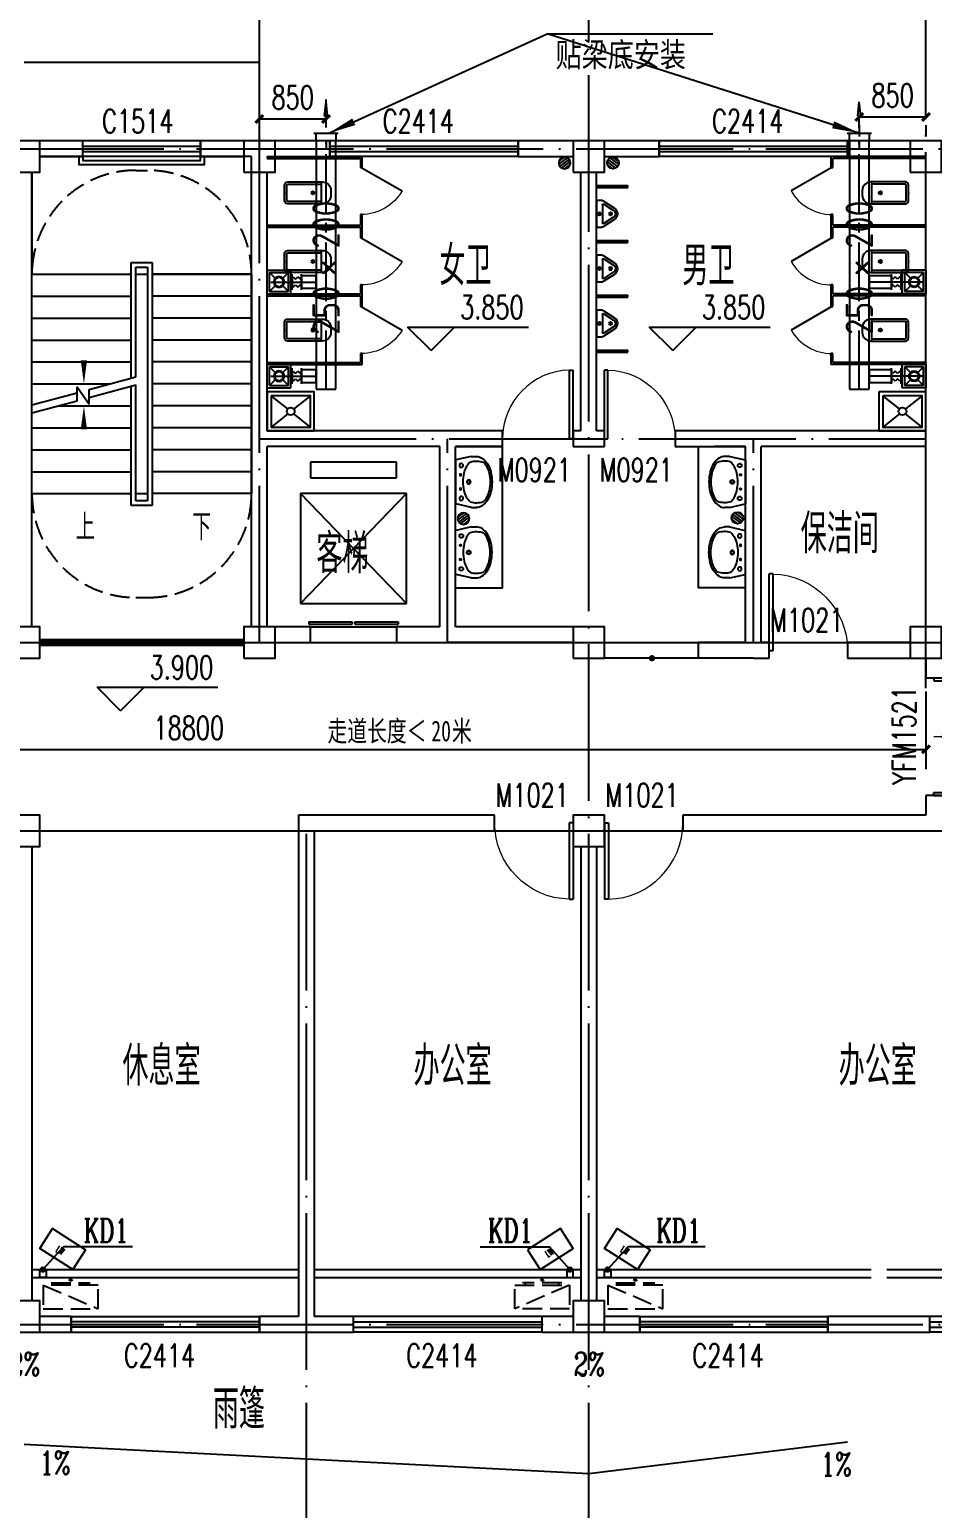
# Model space of a CAD drawing. Extents: x 5188914 to 7068445, y -542675 to 2032183.
# Drawn here: x 5219942 to 5231454, y -437950 to -419081 of the extents above; entities that cross this region are included whole.
import ezdxf

# ---------------------------------------------------------------- set-up
doc = ezdxf.new("R2010")
doc.units = 0
doc.header["$LTSCALE"] = 1000
doc.header["$MEASUREMENT"] = 0
for name, pattern in [('CENTER2', [1.125, 0.75, -0.125, 0.125, -0.125]), ('DASH', [0.35, 0.25, -0.1]), ('DOTE', [2.42, 2, -0.2, 0.02, -0.2])]:
    doc.linetypes.add(name, pattern=pattern)
doc.layers.get('0').update_dxf_attribs({"linetype": 'CONTINUOUS'})
doc.layers.get('Defpoints').update_dxf_attribs({"linetype": 'CONTINUOUS'})
for name, color, linetype in [('AUDIT_I_111215025233-1', 7, 'CONTINUOUS'), ('COLUMN', 9, 'CONTINUOUS'), ('DIM_ELEV', 3, 'CONTINUOUS'), ('DIM_LEAD', 3, 'CONTINUOUS'), ('DIM_SYMB', 3, 'CONTINUOUS'), ('DOTE', 252, 'CONTINUOUS'), ('DUCT-排烟中心线', 5, 'CENTER2'), ('DUCT-排烟标注', 3, 'CONTINUOUS'), ('DUCT-排烟管', 2, 'CONTINUOUS'), ('DUCT-排风标注', 3, 'CONTINUOUS'), ('DUCT-排风风口', 7, 'CONTINUOUS'), ('LATRINE', 251, 'CONTINUOUS'), ('LVTRY', 251, 'CONTINUOUS'), ('PUB_TEXT', 7, 'CONTINUOUS'), ('RAIL', 163, 'CONTINUOUS'), ('STAIR', 251, 'CONTINUOUS'), ('TH_DIM', 3, 'CONTINUOUS'), ('TH_TEXT', 7, 'CONTINUOUS'), ('WALL', 251, 'CONTINUOUS'), ('WINDOW', 4, 'CONTINUOUS'), ('WINDOW_TEXT', 7, 'CONTINUOUS'), ('厨卫布置', 6, 'CONTINUOUS'), ('填充', 251, 'CONTINUOUS'), ('排水', 221, 'CONTINUOUS')]:
    doc.layers.add(name, color=color, linetype=linetype)
doc.styles.add('_TCH_AXIS', font='COMPLEX', dxfattribs={"bigfont": 'GBCBIG'})
doc.styles.add('_TCH_DIM', font='SIMPLEX', dxfattribs={"bigfont": 'GBCBIG'})
doc.styles.add('_TCH_DIM_T3', font='SIMPLEX', dxfattribs={"width": 0.705882, "bigfont": 'GBCBIG'})
doc.styles.add('_TCH_LABEL', font='COMPLEX', dxfattribs={"bigfont": 'GBCBIG'})
doc.styles.add('_TCH_WINDOW', font='SIMPLEX', dxfattribs={"height": 3.5, "bigfont": 'GBCBIG'})
doc.styles.add('DIM_FONT', font='SIMPLEX', dxfattribs={"width": 0.7, "bigfont": 'GBCBIG'})
doc.styles.add('schuco', font='sceie.shx', dxfattribs={"width": 0.7, "bigfont": 'sceic.shx'})
doc.styles.get("Standard").update_dxf_attribs({"font": 'SCEIE', "bigfont": 'SCEIC'})
doc.styles.add('宋体', font='', dxfattribs={"width": 0.7})
doc.styles.get('宋体').set_extended_font_data('SimSun')
doc.dimstyles.new('_TCH_ARCH&&100', dxfattribs={"dimtxt": 297.5, "dimasz": 100, "dimexe": 250, "dimexo": 300, "dimgap": 126.25, "dimtad": 1, "dimdec": 0, "dimzin": 0, "dimdsep": 46, "dimtxsty": '_TCH_DIM_T3', "dimblk": 'ARCHTICK', "dimcen": 0.09, "dimclrt": 7, "dimazin": 2, "dimtfac": 1, "dimtdec": 0, "dimtix": 1, "dimtmove": 2, "dimatfit": 3, "dimfxl": 0, "dimtolj": 1, "dimtzin": 0, "dimarcsym": 0})

# ---------------------------------------------------------------- blocks, each defined once
blk = doc.blocks.new('$lvtry$00000171')
at = {"layer": '排水'}
for p, q in [((-74, 11), (-11, 74)), ((-70, -27), (27, 70)), ((-53, -53), (53, 53)), ((-27, -70), (70, 27)), ((11, -74), (74, -11))]:
    blk.add_line(p, q, dxfattribs=at)
blk.add_circle((0, 0), 75, dxfattribs=at)
blk.add_point((0, 0), dxfattribs=at)
blk = doc.blocks.new('A$C2E081725')
at = {"linetype": 'DASH'}
for p, q in [((700, 94), (0, 394)), ((600, 64), (100, 64)), ((138, 94), (138, 64)), ((350, 8), (327, 39)), ((350, 49), (350, 0)), ((350, 8), (373, 39)), ((563, 94), (563, 64))]:
    blk.add_line(p, q, dxfattribs=at)
blk.add_lwpolyline([(0, 394), (0, 94), (700, 94), (700, 394)], close=True, dxfattribs=at)
blk = doc.blocks.new('$TCHSYS$APDOOR2D')
blk.add_line((0.5, 0), (0, 0.866))
at = {"lineweight": 13}
blk.add_arc((0.5, 0), 1, 120, 180, dxfattribs=at)
blk = doc.blocks.new('$lvtry$00000200')
at = {"color": 0}
for p, q in [((-110, -40), (-110, -470)), ((100, -30), (-100, -30)), ((110, -470), (110, -40))]:
    blk.add_line(p, q, dxfattribs=at)
blk.add_lwpolyline([(100, 0), (-100, 0, 0.414214), (-140, -40), (-140, -480, 0.414214), (-30, -590), (30, -590, 0.414214), (140, -480), (140, -40, 0.414214)], format="xyb", close=True, dxfattribs=at)
blk.add_lwpolyline([(140, -470), (-140, -470)], dxfattribs=at)
blk.add_circle((0, -359), 20, dxfattribs=at)
for centre, start, end in [((-100, -40), 90, 180), ((100, -40), 0, 90)]:
    blk.add_arc(centre, 10, start, end, dxfattribs=at)
for p in [(0, 0), (0, -359)]:
    blk.add_point(p, dxfattribs=at)
blk = doc.blocks.new('$lvtry$00000221')
at = {"color": 0}
for p, q in [((-124, -91), (-43, -216)), ((-116, -76), (116, -76)), ((43, -216), (124, -91))]:
    blk.add_line(p, q, dxfattribs=at)
blk.add_lwpolyline([(69, -231, -0.57735), (-69, -231), (-162, -88, -0.145378), (-170, -61), (-170, 0), (170, 0), (170, -61, -0.145378), (162, -88)], format="xyb", close=True, dxfattribs=at)
for centre, radius in [((0, -177), 20), ((0, -38), 17.7)]:
    blk.add_circle(centre, radius, dxfattribs=at)
for centre, radius, start, end in [((-116, -86), 10, 90, 213.0863), ((116, -86), 10, 326.9137, 90), ((0, -191), 50, 210, 330)]:
    blk.add_arc(centre, radius, start, end, dxfattribs=at)
for p in [(0, -38), (0, -177)]:
    blk.add_point(p, dxfattribs=at)
blk = doc.blocks.new('$plan$00000344')
for p, q in [((-280, -10), (-280, 0)), ((280, 0), (280, -10)), ((-251, -189), (-251, -186)), ((-248, -183), (-250, -185))]:
    blk.add_line(p, q)
for points in [[(-280, 0), (280, 0)], [(-326, -200), (-280, -5)], [(326, -204), (280, -5)]]:
    blk.add_lwpolyline(points)
at = {"flags": 128}
for points in [[(-253, -188, 0.172546), (-250, -358, 0.726395)], [(253, -188, -0.172546), (250, -358, -0.726395)]]:
    blk.add_lwpolyline(points, format="xyb", dxfattribs=at)
for points in [[(253, -188, 0.098208), (193, -141, 0.066287), (110, -111, 0.052428), (0, -100, 0.052428), (-110, -111, 0.066287), (-193, -141, 0.093876), (-251, -186, 0.171377)], [(-326, -200, 0.008223), (-326, -204, 0.149285)], [(-326, -266, 0.149285), (-304, -337, 0.107079), (-231, -408, 0.075625), (-131, -450, 0.062436), (-1, -467, 0.062436), (130, -452, 0.075625), (230, -410, 0.107079), (304, -339, 0.149285), (326, -268, 0.005205), (326, -266, 0.086596)], [(-250, -358, 0.091341), (-193, -401, 0.066287), (-110, -431, 0.052428), (0, -442, 0.052428), (110, -431, 0.066287), (193, -401, 0.091756), (250, -358, 0.171377)]]:
    blk.add_lwpolyline(points, format="xyb")
for points in [[(-326, -204), (-326, -268)], [(326, -204), (326, -268)]]:
    blk.add_lwpolyline(points, dxfattribs=at)
for centre, radius in [((-210, -75), 24), ((-210, -75), 24), ((-210, -75), 24), ((-90, -65), 10), ((0, -170), 25), ((90, -65), 10), ((210, -75), 24)]:
    blk.add_circle(centre, radius)
at = {"lineweight": 13}
blk.add_circle((0, -170), 15, dxfattribs=at)
blk.add_arc((-250, -186), 1, 131.3224, 180)
blk = doc.blocks.new('_LV12')
for p, q in [((-250, -50), (-39, -219)), ((39, -219), (250, -50)), ((-250, -450), (-39, -281)), ((39, -281), (250, -450))]:
    blk.add_line(p, q)
for points in [[(300, -500), (300, 0), (-300, 0), (-300, -500)], [(250, -450), (250, -50), (-250, -50), (-250, -450)]]:
    blk.add_lwpolyline(points, close=True)
blk.add_circle((0, -250), 50)
blk = doc.blocks.new('排气扇')
at = {"color": 2}
for p, q in [((-151, -151), (-151, 151)), ((-151, 151), (151, 151)), ((-120, -120), (-120, 120)), ((-120, 120), (120, 120)), ((-120, 120), (120, 120)), ((120, -120), (120, 120)), ((151, -151), (151, 151)), ((-151, -151), (151, -151)), ((-120, -120), (120, -120))]:
    blk.add_line(p, q, dxfattribs=at)
for p, q in [((-120, 120), (-48, 48)), ((-104, 0), (287, 0, 3008)), ((48, 48), (120, 120)), ((151, -50, 3008), (151, 50, 3008)), ((151, 50, 3008), (166, 50, 2077)), ((166, 50, 2077), (166, -50, 2077)), ((-120, -120), (-48, -48)), ((48, -48), (120, -120)), ((151, -50, 3008), (166, -50, 2077))]:
    blk.add_line(p, q)
at = {"color": 3}
for p, q in [((166, -100, 3008), (166, 100, 3008)), ((166, 50, 3008), (181, 65, 3008)), ((181, 65, 3008), (212, 35, 3008)), ((212, 35, 3008), (242, 65, 3008)), ((242, 65, 3008), (272, 35, 3008)), ((272, 35, 3008), (287, 50, 3008)), ((287, -100, 3008), (287, 100, 3008)), ((166, -50, 3008), (181, -65, 3008)), ((181, -65, 3008), (212, -35, 3008)), ((212, -35, 3008), (242, -65, 3008)), ((242, -65, 3008), (272, -35, 3008)), ((272, -35, 3008), (287, -50, 3008))]:
    blk.add_line(p, q, dxfattribs=at)
at = {"extrusion": (0, 0, -1)}
for major_axis, start_param, end_param in [((0, 68.2), 3.137359, 9.420544), ((-0.2, 56.8), 3.137413, 9.420598)]:
    blk.add_ellipse((0, 0), major_axis=major_axis, ratio=1, start_param=start_param, end_param=end_param, dxfattribs=at)
blk = doc.blocks.new('_ArchTick')
at = {"color": 0, "linetype": 'ByBlock', "const_width": 0.4}
blk.add_lwpolyline([(-0.5, -0.5), (0.5, 0.5)], dxfattribs=at)
blk = doc.blocks.new('*D163')
at = {"layer": 'Defpoints', "color": 0}
for p in [(5230522, -420003), (5231372, -420003), (5231372, -420196)]:
    blk.add_point(p, dxfattribs=at)
at = {"layer": 'TH_DIM', "color": 0, "lineweight": -2}
for p, q in [((5230522, -420196), (5231372, -420196)), ((5230522, -420303), (5230522, -420446)), ((5231372, -420303), (5231372, -420446))]:
    blk.add_line(p, q, dxfattribs=at)
at = {"layer": 'TH_DIM', "color": 0, "lineweight": -2, "xscale": 100, "yscale": 100, "zscale": 100, "rotation": 180}
blk.add_blockref('_ArchTick', (5230522, -420196), dxfattribs=at)
at = {"layer": 'TH_DIM', "color": 0, "lineweight": -2, "xscale": 100, "yscale": 100, "zscale": 100}
blk.add_blockref('_ArchTick', (5231372, -420196), dxfattribs=at)
at = {"layer": 'TH_DIM', "color": 7, "insert": (5230947, -419921), "char_height": 297.5, "attachment_point": 5, "style": '_TCH_DIM_T3'}
blk.add_mtext('\\A1;850', dxfattribs=at)
blk = doc.blocks.new('*D164')
at = {"layer": 'Defpoints', "color": 0}
for p in [(5223722, -420222), (5222872, -420503), (5223722, -420503)]:
    blk.add_point(p, dxfattribs=at)
at = {"layer": 'TH_DIM', "color": 0, "lineweight": -2}
for p, q in [((5222872, -420203), (5222872, -419972)), ((5223722, -420203), (5223722, -419972)), ((5222872, -420222), (5223722, -420222))]:
    blk.add_line(p, q, dxfattribs=at)
at = {"layer": 'TH_DIM', "color": 0, "lineweight": -2, "xscale": 100, "yscale": 100, "zscale": 100, "rotation": 180}
blk.add_blockref('_ArchTick', (5222872, -420222), dxfattribs=at)
at = {"layer": 'TH_DIM', "color": 0, "lineweight": -2, "xscale": 100, "yscale": 100, "zscale": 100}
blk.add_blockref('_ArchTick', (5223722, -420222), dxfattribs=at)
at = {"layer": 'TH_DIM', "color": 7, "insert": (5223297, -419947), "char_height": 297.5, "attachment_point": 5, "style": '_TCH_DIM_T3'}
blk.add_mtext('\\A1;850', dxfattribs=at)
blk = doc.blocks.new('*D192')
at = {"layer": 'Defpoints', "color": 0}
for p in [(5212572, -427228), (5231372, -427228), (5231372, -428266)]:
    blk.add_point(p, dxfattribs=at)
at = {"layer": 'TH_DIM', "color": 0, "lineweight": -2}
for p, q in [((5212572, -427528), (5212572, -428516)), ((5231372, -427528), (5231372, -428516)), ((5212572, -428266), (5231372, -428266))]:
    blk.add_line(p, q, dxfattribs=at)
at = {"layer": 'TH_DIM', "color": 0, "lineweight": -2, "xscale": 100, "yscale": 100, "zscale": 100, "rotation": 180}
blk.add_blockref('_ArchTick', (5212572, -428266), dxfattribs=at)
at = {"layer": 'TH_DIM', "color": 0, "lineweight": -2, "xscale": 100, "yscale": 100, "zscale": 100}
blk.add_blockref('_ArchTick', (5231372, -428266), dxfattribs=at)
at = {"layer": 'TH_DIM', "color": 7, "insert": (5221972, -427991), "char_height": 297.5, "attachment_point": 5, "style": '_TCH_DIM_T3'}
blk.add_mtext('\\A1;18800', dxfattribs=at)
blk = doc.blocks.new('_FZHK')
blk.add_lwpolyline([(-0.5, -0.5), (0.5, -0.5), (0.5, 0.5), (-0.5, 0.5)], close=True)
blk = doc.blocks.new('$WINLIB2D$00000001')
at = {"color": 0}
for points in [[(-0.5, 0.5), (-0.5, -0.5)], [(-0.5, 0.5), (0.5, 0.5)], [(0.5, -0.5), (0.5, 0.5)], [(0.5, 0.1667), (-0.5, 0.1667)], [(0.5, -0.1667), (-0.5, -0.1667)], [(-0.5, -0.5), (0.5, -0.5)]]:
    blk.add_lwpolyline(points, dxfattribs=at)
blk = doc.blocks.new('$TCHSYS$LDOR22D')
for p, q in [((-0.517, 0.833), (-0.017, 0.833)), ((-0.517, 0.833), (-0.517, 0.667)), ((-0.017, 0.833), (-0.017, 0.667)), ((0.017, 0.833), (0.017, 0.667)), ((0.017, 0.833), (0.517, 0.833)), ((0.517, 0.833), (0.517, 0.667)), ((-0.517, 0.667), (-0.017, 0.667)), ((0.017, 0.667), (0.517, 0.667)), ((-0.5, 0.5), (0.5, 0.5))]:
    blk.add_line(p, q)
blk = doc.blocks.new('$TCHSYS$WIN2D')
for p, q in [((-0.5, 0.5), (0.5, 0.5)), ((-0.5, 0.5), (-0.5, -0.5)), ((0.5, 0.5), (0.5, -0.5)), ((0.5, 0.167), (-0.5, 0.167)), ((0.5, -0.167), (-0.5, -0.167)), ((-0.5, -0.5), (0.5, -0.5))]:
    blk.add_line(p, q)
blk = doc.blocks.new('$DorLib2D$00000002')
for p, q in [((-0.5, 0), (-0.5, 0.4875)), ((-0.475, 0.4875), (-0.5, 0.4875)), ((-0.475, 0), (-0.475, 0.4875)), ((0.475, 0), (0.475, 0.4875)), ((0.475, 0.4875), (0.5, 0.4875)), ((0.5, 0), (0.5, 0.4875)), ((-0.5, 0), (-0.475, 0)), ((0.5, 0), (0.475, 0))]:
    blk.add_line(p, q)
at = {"lineweight": 13}
for centre, start, end in [((-0.4875, 0), 0, 88.53072), ((0.4875, 0), 91.46928, 180)]:
    blk.add_arc(centre, 0.4875, start, end, dxfattribs=at)
blk = doc.blocks.new('$DorLib2D$00000001')
for p, q in [((0.45, 0.975), (0.5, 0.975)), ((0.45, 0), (0.45, 0.975)), ((0.5, 0), (0.5, 0.975)), ((0.5, 0), (0.45, 0))]:
    blk.add_line(p, q)
at = {"lineweight": 13}
blk.add_arc((0.475, 0), 0.975, 91.4693, 180, dxfattribs=at)
blk = doc.blocks.new('$风口$00000098')
for p, q in [((0, 200), (100, 200)), ((0, -200), (0, 200)), ((100, 250), (100, -250)), ((0, 0), (-100, 0)), ((172, 0), (315, 0)), ((315, 31), (500, 0)), ((315, 31), (315, -31)), ((315, -31), (500, 0)), ((100, -200), (0, -200))]:
    blk.add_line(p, q)

msp = doc.modelspace()

# ---------------------------------------------------------------- linework, layer by layer
at = {"color": 0, "linetype": 'DASH'}
for p, q in [((5221297.1, -420877.5), (5221447.1, -420877.5)), ((5221297.1, -426327.5), (5221447.1, -426327.5))]:
    msp.add_line(p, q, dxfattribs=at)
at = {"linetype": 'ByBlock'}
for p, q in [((5219972.1, -434902.5), (5223372.1, -434902.5)), ((5223572.1, -434902.5), (5226972.1, -434902.5)), ((5227172.1, -434902.5), (5230672.1, -434902.5)), ((5230872.1, -434902.5), (5234372.1, -434902.5))]:
    msp.add_line(p, q, dxfattribs=at)
at = {"color": 0}
for points in [[(5220572.1, -420702.5), (5220572.1, -420802.5), (5222172.1, -420802.5), (5222172.1, -420702.5)], [(5220622.1, -420702.5), (5220622.1, -420752.5), (5222122.1, -420752.5), (5222122.1, -420702.5)]]:
    msp.add_lwpolyline(points, dxfattribs=at)
at = {"color": 0, "const_width": 100}
msp.add_lwpolyline([(5220072.1, -426902.5), (5222672.1, -426902.5)], dxfattribs=at)
at = {"linetype": 'ByBlock', "const_width": 0.01, "flags": 128}
for points in [[(5212172.1, -435702.5), (5212172.1, -437802.5), (5230672.1, -437802.5), (5230672.1, -435702.5)], [(5212472.1, -435702.5), (5212472.1, -437502.5), (5230372.1, -437502.5), (5230372.1, -435702.5)]]:
    msp.add_lwpolyline(points, dxfattribs=at)
at = {"color": 0, "linetype": 'DASH'}
for centre, start, end in [((5221297.1, -422202.5), 90, 180), ((5221447.1, -422202.5), 0, 90), ((5221297.1, -425002.5), 180, 270), ((5221447.1, -425002.5), 270, 360)]:
    msp.add_arc(centre, 1325, start, end, dxfattribs=at)
at = {"layer": 'AUDIT_I_111215025233-1'}
for p, q in [((5222872.1, -419502.5), (5219872.1, -419502.5)), ((5222872.1, -420502.5), (5222872.1, -419502.5))]:
    msp.add_line(p, q, dxfattribs=at)
at = {"layer": 'DIM_ELEV', "color": 0}
for p, q in [((5225061.7, -423177.8), (5224761.7, -422877.8)), ((5224761.7, -422877.8), (5226301.9, -422877.8)), ((5225061.7, -423177.8), (5225361.7, -422877.8)), ((5228143.6, -423177.8), (5227843.6, -422877.8)), ((5227843.6, -422877.8), (5229383.8, -422877.8)), ((5228143.6, -423177.8), (5228443.6, -422877.8)), ((5221102.9, -427773), (5220802.9, -427473)), ((5220802.9, -427473), (5222343.2, -427473)), ((5221102.9, -427773), (5221402.9, -427473))]:
    msp.add_line(p, q, dxfattribs=at)
at = {"layer": 'DIM_LEAD', "const_width": 40}
msp.add_lwpolyline([(5227870, -427084.2, 1), (5227886.3, -427120.8, 1)], format="xyb", close=True, dxfattribs=at)
at = {"layer": 'DIM_SYMB', "color": 0}
for points in [[(5222109.6, -425142.5, 0, 0, 0), (5222109.6, -421452.5, 0, 0, 0), (5220634.6, -421452.5, 0, 0, 0), (5220634.6, -423602.5, 0, 80, 0), (5220634.6, -423302.5, 0, 0, 0)], [(5220634.6, -425142.5, 0, 0, 0), (5220634.6, -423882.5, 0, 80, 0), (5220634.6, -424182.5, 0, 0, 0)]]:
    msp.add_lwpolyline(points, format="xyseb", dxfattribs=at)
at = {"layer": 'DIM_SYMB'}
for points in [[(5221254.8, -434612.6), (5220373.7, -434612.6), (5220112.1, -434902.5)], [(5225689.5, -434612.6), (5226570.6, -434612.6), (5226832.1, -434902.5)], [(5228554.8, -434612.6), (5227573.7, -434612.6), (5227312.1, -434902.5)]]:
    msp.add_lwpolyline(points, dxfattribs=at)
at = {"layer": 'DIM_SYMB', "const_width": 40}
for points in [[(5220125.5, -434887.7, 1), (5220098.7, -434917.4, 1)], [(5226818.7, -434887.7, 1), (5226845.5, -434917.4, 1)], [(5227325.5, -434887.7, 1), (5227298.7, -434917.4, 1)]]:
    msp.add_lwpolyline(points, format="xyb", close=True, dxfattribs=at)
at = {"layer": 'DIM_SYMB'}
for points in [[(5227072.1, -436361.8, 0, 0, 0), (5227072.1, -436929.4, 80, 0, 0), (5227072.1, -437129.4, 0, 0, 0)], [(5220505.4, -437366.3, 0, 0, 0), (5221208.1, -437366.3, 80, 0, 0), (5221508.1, -437366.3, 0, 0, 0)], [(5229926.1, -437386.2, 0, 0, 0), (5229223.4, -437386.2, 80, 0, 0), (5228923.4, -437386.2, 0, 0, 0)]]:
    msp.add_lwpolyline(points, format="xyseb", dxfattribs=at)
at = {"layer": 'DOTE', "linetype": 'DOTE'}
for p, q in [((5222872.1, -426902.5), (5222872.1, -418102.5)), ((5227072.1, -438602.5), (5227072.1, -418102.5)), ((5231372.1, -427486.2), (5231372.1, -418102.5)), ((5209972.1, -420602.5), (5236972.1, -420602.5)), ((5222872.1, -424302.5), (5231372.1, -424302.5)), ((5225272.1, -426902.5), (5225272.1, -424302.5)), ((5229172.1, -426902.5), (5229172.1, -424302.5)), ((5209972.1, -426902.5), (5236972.1, -426902.5)), ((5211572.1, -426902.5), (5235372.1, -426902.5)), ((5209972.1, -429302.5), (5236972.1, -429302.5)), ((5211572.1, -429302.5), (5235372.1, -429302.5)), ((5223472.1, -438602.5), (5223472.1, -429302.5)), ((5209972.1, -435602.5), (5236972.1, -435602.5))]:
    msp.add_line(p, q, dxfattribs=at)
at = {"layer": 'DUCT-排烟中心线'}
for p, q in [((5223722.4, -423671), (5223722.4, -420502.5)), ((5230522.1, -423671), (5230522.1, -420502.5)), ((5223409.3, -422302), (5223597.4, -422302)), ((5230934.9, -422302), (5230647.1, -422302)), ((5223409.3, -423503), (5223597.4, -423503)), ((5230934.9, -423503), (5230647.1, -423503))]:
    msp.add_line(p, q, dxfattribs=at)
at = {"layer": 'DUCT-排烟管'}
for p, q in [((5223847.4, -420502.5), (5223597.4, -420502.5)), ((5223597.4, -420502.5), (5223597.4, -423671)), ((5223847.4, -423671), (5223847.4, -420502.5)), ((5230647.1, -420502.5), (5230397.1, -420502.5)), ((5230397.1, -420502.5), (5230397.1, -423671)), ((5230647.1, -423671), (5230647.1, -420502.5)), ((5223597.4, -422222), (5223409.3, -422222)), ((5223409.3, -422222), (5223409.3, -422382)), ((5223597.4, -422382), (5223597.4, -422222)), ((5230934.9, -422222), (5230647.1, -422222)), ((5230647.1, -422222), (5230647.1, -422382)), ((5230934.9, -422382), (5230934.9, -422222)), ((5223409.3, -422382), (5223597.4, -422382)), ((5230647.1, -422382), (5230934.9, -422382)), ((5223597.4, -423423), (5223409.3, -423423)), ((5223409.3, -423423), (5223409.3, -423583)), ((5223409.3, -423583), (5223597.4, -423583)), ((5223597.4, -423583), (5223597.4, -423423)), ((5230934.9, -423423), (5230647.1, -423423)), ((5230647.1, -423423), (5230647.1, -423583)), ((5230647.1, -423583), (5230934.9, -423583)), ((5230934.9, -423583), (5230934.9, -423423)), ((5223597.4, -423671), (5223847.4, -423671)), ((5230397.1, -423671), (5230647.1, -423671))]:
    msp.add_line(p, q, dxfattribs=at)
at = {"layer": 'DUCT-排风标注', "color": 0}
for p, q in [((5223758.1, -420402.6), (5226543.9, -419133.9)), ((5230522.1, -420402.6), (5226543.9, -419133.9)), ((5226543.9, -419133.9), (5228656.3, -419133.9))]:
    msp.add_line(p, q, dxfattribs=at)
for points in [[(5223758.1, -420402.6, 0, 93.3, 0), (5224076.6, -420257.5, 0, 0, 0)], [(5230522.1, -420402.6, 0, 93.3, 0), (5230188.7, -420296.2, 0, 0, 0)]]:
    msp.add_lwpolyline(points, format="xyseb", dxfattribs=at)
at = {"layer": 'LATRINE'}
for p, q in [((5222972.1, -420702.5), (5224184.6, -420702.5)), ((5222972.1, -420702.5), (5222972.1, -420727.5)), ((5222972.1, -420727.5), (5224159.6, -420727.5)), ((5224159.6, -420727.5), (5224159.6, -420840)), ((5224184.6, -420840), (5224184.6, -420702.5)), ((5230159.6, -420702.5), (5230159.6, -420840)), ((5231372.1, -420702.5), (5230159.6, -420702.5)), ((5230184.6, -420840), (5230184.6, -420727.5)), ((5231372.1, -420727.5), (5230184.6, -420727.5)), ((5231372.1, -420727.5), (5231372.1, -420702.5)), ((5224159.6, -420840), (5224184.6, -420840)), ((5230159.6, -420840), (5230184.6, -420840)), ((5226972.1, -421096.9), (5226972.1, -421071.9)), ((5227172.1, -421071.9), (5227572.1, -421071.9)), ((5227172.1, -421096.9), (5227572.1, -421096.9)), ((5227572.1, -421096.9), (5227572.1, -421071.9)), ((5224184.6, -421440), (5224159.6, -421440)), ((5224159.6, -421440), (5224159.6, -421577.5)), ((5224184.6, -421590), (5224184.6, -421440)), ((5230184.6, -421440), (5230159.6, -421440)), ((5230159.6, -421440), (5230159.6, -421590)), ((5230184.6, -421577.5), (5230184.6, -421440)), ((5222972.1, -421577.5), (5224159.6, -421577.5)), ((5222972.1, -421577.5), (5222972.1, -421602.5)), ((5222972.1, -421602.5), (5224159.6, -421602.5)), ((5224159.6, -421602.5), (5224159.6, -421740)), ((5224184.6, -421740), (5224184.6, -421590)), ((5230159.6, -421590), (5230159.6, -421740)), ((5231372.1, -421577.5), (5230184.6, -421577.5)), ((5231372.1, -421602.5), (5230184.6, -421602.5)), ((5230184.6, -421740), (5230184.6, -421602.5)), ((5231372.1, -421602.5), (5231372.1, -421577.5)), ((5224159.6, -421740), (5224184.6, -421740)), ((5226972.1, -421796.4), (5226972.1, -421771.4)), ((5227172.1, -421771.4), (5227572.1, -421771.4)), ((5227172.1, -421796.4), (5227572.1, -421796.4)), ((5227572.1, -421796.4), (5227572.1, -421771.4)), ((5230159.6, -421740), (5230184.6, -421740)), ((5222972.1, -422452.5), (5224159.6, -422452.5)), ((5222972.1, -422452.5), (5222972.1, -422477.5)), ((5224184.6, -422340), (5224159.6, -422340)), ((5224159.6, -422340), (5224159.6, -422452.5)), ((5224184.6, -422465), (5224184.6, -422340)), ((5230184.6, -422340), (5230159.6, -422340)), ((5230159.6, -422340), (5230159.6, -422465)), ((5230184.6, -422452.5), (5230184.6, -422340)), ((5231372.1, -422452.5), (5230184.6, -422452.5)), ((5231372.1, -422477.5), (5231372.1, -422452.5)), ((5222972.1, -422477.5), (5224159.6, -422477.5)), ((5224159.6, -422477.5), (5224159.6, -422615)), ((5224159.6, -422615), (5224184.6, -422615)), ((5224184.6, -422615), (5224184.6, -422465)), ((5226972.1, -422495.8), (5226972.1, -422470.8)), ((5227172.1, -422470.8), (5227572.1, -422470.8)), ((5227172.1, -422495.8), (5227572.1, -422495.8)), ((5227572.1, -422495.8), (5227572.1, -422470.8)), ((5230159.6, -422465), (5230159.6, -422615)), ((5230159.6, -422615), (5230184.6, -422615)), ((5231372.1, -422477.5), (5230184.6, -422477.5)), ((5230184.6, -422615), (5230184.6, -422477.5)), ((5226972.1, -423195.3), (5226972.1, -423170.3)), ((5227172.1, -423170.3), (5227572.1, -423170.3)), ((5227172.1, -423195.3), (5227572.1, -423195.3)), ((5227572.1, -423195.3), (5227572.1, -423170.3)), ((5222972.1, -423327.5), (5224159.6, -423327.5)), ((5222972.1, -423327.5), (5222972.1, -423352.5)), ((5222972.1, -423352.5), (5224184.6, -423352.5)), ((5224184.6, -423215), (5224159.6, -423215)), ((5224159.6, -423215), (5224159.6, -423327.5)), ((5224184.6, -423352.5), (5224184.6, -423215)), ((5230184.6, -423215), (5230159.6, -423215)), ((5230159.6, -423215), (5230159.6, -423352.5)), ((5231372.1, -423352.5), (5230159.6, -423352.5)), ((5230184.6, -423327.5), (5230184.6, -423215)), ((5231372.1, -423327.5), (5230184.6, -423327.5)), ((5231372.1, -423352.5), (5231372.1, -423327.5))]:
    msp.add_line(p, q, dxfattribs=at)
for points in [[(5225372.1, -426202.5), (5225972.1, -426202.5), (5225972.1, -424402.5), (5225372.1, -424402.5)], [(5229072.1, -426202.5), (5228472.1, -426202.5), (5228472.1, -424402.5), (5229072.1, -424402.5)]]:
    msp.add_lwpolyline(points, dxfattribs=at)
at = {"layer": 'RAIL'}
for p, q in [((5219872.1, -437129.4), (5227072.1, -437502.5)), ((5227072.1, -437502.5), (5230372.1, -437101.5))]:
    msp.add_line(p, q, dxfattribs=at)
at = {"layer": 'STAIR', "linetype": 'ByBlock'}
for p, q in [((5222772.1, -420702.5), (5220072.1, -420702.5)), ((5222772.1, -422102.5), (5222772.1, -420702.5)), ((5219972.1, -420902.5), (5219972.1, -422102.5)), ((5219972.1, -424442.5), (5219972.1, -423719.9))]:
    msp.add_line(p, q, dxfattribs=at)
at = {"layer": 'STAIR', "color": 0}
for p, q in [((5222672.1, -420702.5), (5220072.1, -420702.5)), ((5219972.1, -420902.5), (5219972.1, -422202.5)), ((5222772.1, -422202.5), (5222772.1, -420902.5)), ((5221237.1, -423528.4), (5221237.1, -422052.5)), ((5221237.1, -422052.5), (5221507.1, -422052.5)), ((5221507.1, -422052.5), (5221507.1, -425152.5)), ((5219972.1, -423869.2), (5219972.1, -422202.5)), ((5219972.1, -422202.5), (5221237.1, -422202.5)), ((5219972.1, -422202.5), (5221237.1, -422202.5)), ((5221297.1, -423512.3), (5221297.1, -422112.5)), ((5221297.1, -422112.5), (5221447.1, -422112.5)), ((5221297.1, -423512.3), (5221297.1, -422202.5)), ((5221297.1, -422202.5), (5221447.1, -422202.5)), ((5221447.1, -422112.5), (5221447.1, -425092.5)), ((5221447.1, -422202.5), (5221447.1, -425002.5)), ((5222772.1, -422202.5), (5221507.1, -422202.5)), ((5221507.1, -422202.5), (5222772.1, -422202.5)), ((5222772.1, -422202.5), (5222772.1, -425002.5)), ((5219972.1, -422482.5), (5221237.1, -422482.5)), ((5222772.1, -422482.5), (5221507.1, -422482.5)), ((5219972.1, -422762.5), (5221237.1, -422762.5)), ((5222772.1, -422762.5), (5221507.1, -422762.5)), ((5219972.1, -423042.5), (5221237.1, -423042.5)), ((5222772.1, -423042.5), (5221507.1, -423042.5)), ((5219972.1, -423322.5), (5221237.1, -423322.5)), ((5222772.1, -423322.5), (5221507.1, -423322.5)), ((5220702, -423672.6), (5221297.1, -423512.3)), ((5219972.1, -423602.5), (5220962.2, -423602.5)), ((5219972.1, -423869.2), (5220547.8, -423714.1)), ((5220547.9, -423817.6), (5220547.7, -423639.2)), ((5220547.7, -423639.2), (5220702.3, -423859.3)), ((5220702.3, -423859.3), (5220702, -423672.6)), ((5220702.2, -423776.1), (5221297.1, -423615.8)), ((5221237.1, -425152.5), (5221237.1, -423632)), ((5221297.1, -425002.5), (5221297.1, -423615.8)), ((5221297.1, -425092.5), (5221297.1, -423615.8)), ((5222772.1, -423602.5), (5221507.1, -423602.5)), ((5219972.1, -423972.7), (5220547.9, -423817.6)), ((5220307.1, -423882.5), (5221237.1, -423882.5)), ((5222772.1, -423882.5), (5221507.1, -423882.5)), ((5219972.1, -425002.5), (5219972.1, -423972.7)), ((5219972.1, -424162.5), (5221237.1, -424162.5)), ((5222772.1, -424162.5), (5221507.1, -424162.5)), ((5219972.1, -424442.5), (5221237.1, -424442.5)), ((5222772.1, -424442.5), (5221507.1, -424442.5)), ((5219972.1, -424722.5), (5221237.1, -424722.5)), ((5222772.1, -424722.5), (5221507.1, -424722.5)), ((5219972.1, -425002.5), (5221237.1, -425002.5)), ((5221297.1, -425002.5), (5221447.1, -425002.5)), ((5221447.1, -425092.5), (5221297.1, -425092.5)), ((5222772.1, -425002.5), (5221507.1, -425002.5)), ((5221507.1, -425152.5), (5221237.1, -425152.5))]:
    msp.add_line(p, q, dxfattribs=at)
at = {"layer": 'STAIR'}
for p, q in [((5223522.1, -424602.5), (5223522.1, -424802.5)), ((5224622.1, -424602.5), (5223522.1, -424602.5)), ((5224622.1, -424802.5), (5224622.1, -424602.5)), ((5223522.1, -424802.5), (5224622.1, -424802.5)), ((5223397.1, -425002.5), (5223397.1, -426402.5)), ((5224747.1, -425002.5), (5223397.1, -425002.5)), ((5223397.1, -425002.5), (5224747.1, -426402.5)), ((5223397.1, -426402.5), (5224747.1, -425002.5)), ((5224747.1, -426402.5), (5224747.1, -425002.5)), ((5223397.1, -426402.5), (5224747.1, -426402.5))]:
    msp.add_line(p, q, dxfattribs=at)
at = {"layer": 'WALL', "linetype": 'ByBlock'}
for p, q in [((5220622.1, -420502.5), (5220072.1, -420502.5)), ((5220622.1, -420702.5), (5220622.1, -420502.5)), ((5222672.1, -420502.5), (5222122.1, -420502.5)), ((5222122.1, -420502.5), (5222122.1, -420702.5)), ((5223772.1, -420502.5), (5223072.1, -420502.5)), ((5223772.1, -420702.5), (5223772.1, -420502.5)), ((5226872.1, -420502.5), (5226172.1, -420502.5)), ((5226172.1, -420502.5), (5226172.1, -420702.5)), ((5227972.1, -420502.5), (5227272.1, -420502.5)), ((5227972.1, -420702.5), (5227972.1, -420502.5)), ((5231172.1, -420502.5), (5230372.1, -420502.5)), ((5230372.1, -420502.5), (5230372.1, -420702.5)), ((5220072.1, -420702.5), (5220622.1, -420702.5)), ((5222122.1, -420702.5), (5222672.1, -420702.5)), ((5223072.1, -420702.5), (5223772.1, -420702.5)), ((5226172.1, -420702.5), (5226872.1, -420702.5)), ((5227272.1, -420702.5), (5227972.1, -420702.5)), ((5230372.1, -420702.5), (5231172.1, -420702.5)), ((5219972.1, -425402.5), (5219972.1, -420902.5)), ((5222772.1, -424302.5), (5222772.1, -420902.5)), ((5222972.1, -424202.5), (5222972.1, -420902.5)), ((5226972.1, -424202.5), (5226972.1, -420902.5)), ((5227172.1, -424202.5), (5227172.1, -420902.5)), ((5231372.1, -424202.5), (5231372.1, -420902.5)), ((5222772.1, -426702.5), (5222772.1, -424302.5)), ((5224972.1, -424202.5), (5222972.1, -424202.5)), ((5225272.1, -424202.5), (5224972.1, -424202.5)), ((5225972.1, -424202.5), (5225272.1, -424202.5)), ((5225972.1, -424402.5), (5225972.1, -424202.5)), ((5226972.1, -424202.5), (5226872.1, -424202.5)), ((5226872.1, -424202.5), (5226872.1, -424402.5)), ((5227272.1, -424202.5), (5227172.1, -424202.5)), ((5227272.1, -424402.5), (5227272.1, -424202.5)), ((5228672.1, -424202.5), (5228172.1, -424202.5)), ((5228172.1, -424202.5), (5228172.1, -424402.5)), ((5229172.1, -424202.5), (5228672.1, -424202.5)), ((5231372.1, -424202.5), (5229172.1, -424202.5)), ((5222972.1, -426702.5), (5222972.1, -424402.5)), ((5224972.1, -424402.5), (5222972.1, -424402.5)), ((5225172.1, -424402.5), (5224972.1, -424402.5)), ((5225172.1, -426702.5), (5225172.1, -424402.5)), ((5225372.1, -424402.5), (5225972.1, -424402.5)), ((5225372.1, -426702.5), (5225372.1, -424402.5)), ((5226872.1, -424402.5), (5227072.1, -424402.5)), ((5227072.1, -424402.5), (5227272.1, -424402.5)), ((5228172.1, -424402.5), (5228672.1, -424402.5)), ((5229072.1, -424402.5), (5228672.1, -424402.5)), ((5229072.1, -426902.5), (5229072.1, -424402.5)), ((5231372.1, -424402.5), (5229272.1, -424402.5)), ((5229272.1, -426902.5), (5229272.1, -424402.5)), ((5231372.1, -426702.5), (5231372.1, -424402.5)), ((5219972.1, -426702.5), (5219972.1, -425402.5)), ((5223522.1, -426702.5), (5223072.1, -426702.5)), ((5223522.1, -426902.5), (5223522.1, -426702.5)), ((5225172.1, -426702.5), (5224622.1, -426702.5)), ((5224622.1, -426702.5), (5224622.1, -426902.5)), ((5226872.1, -426702.5), (5225372.1, -426702.5)), ((5223072.1, -426902.5), (5223522.1, -426902.5)), ((5224622.1, -426902.5), (5225272.1, -426902.5)), ((5226872.1, -426902.5), (5225272.1, -426902.5)), ((5229072.1, -426902.5), (5228472.1, -426902.5)), ((5228472.1, -427102.5), (5228472.1, -426902.5)), ((5229372.1, -426902.5), (5229272.1, -426902.5)), ((5229372.1, -427102.5), (5229372.1, -426902.5)), ((5231172.1, -426902.5), (5230372.1, -426902.5)), ((5230372.1, -426902.5), (5230372.1, -427102.5)), ((5229172.1, -427102.5), (5228472.1, -427102.5)), ((5229172.1, -427102.5), (5229372.1, -427102.5)), ((5230372.1, -427102.5), (5231172.1, -427102.5)), ((5231372.1, -427102.5), (5231372.1, -427352.5)), ((5231372.1, -427352.5), (5231572.1, -427352.5)), ((5231572.1, -428852.5), (5231372.1, -428852.5)), ((5231372.1, -428852.5), (5231372.1, -429102.5)), ((5223372.1, -429102.5), (5223372.1, -435502.5)), ((5225872.1, -429102.5), (5223372.1, -429102.5)), ((5225872.1, -429302.5), (5225872.1, -429102.5)), ((5231372.1, -429102.5), (5228272.1, -429102.5)), ((5228272.1, -429102.5), (5228272.1, -429302.5)), ((5223572.1, -429302.5), (5223572.1, -435502.5)), ((5223572.1, -429302.5), (5225872.1, -429302.5)), ((5228272.1, -429302.5), (5231472.1, -429302.5)), ((5219972.1, -429502.5), (5219972.1, -435302.5)), ((5226972.1, -429502.5), (5226972.1, -435302.5)), ((5227172.1, -429502.5), (5227172.1, -435302.5)), ((5220472.1, -435502.5), (5220072.1, -435502.5)), ((5220472.1, -435702.5), (5220472.1, -435502.5)), ((5223372.1, -435502.5), (5222872.1, -435502.5)), ((5222872.1, -435502.5), (5222872.1, -435702.5)), ((5224072.1, -435502.5), (5223572.1, -435502.5)), ((5224072.1, -435702.5), (5224072.1, -435502.5)), ((5226872.1, -435502.5), (5226472.1, -435502.5)), ((5226472.1, -435502.5), (5226472.1, -435702.5)), ((5227722.1, -435502.5), (5227272.1, -435502.5)), ((5227722.1, -435702.5), (5227722.1, -435502.5)), ((5230772.1, -435502.5), (5230122.1, -435502.5)), ((5230122.1, -435502.5), (5230122.1, -435702.5)), ((5231422.1, -435502.5), (5230772.1, -435502.5)), ((5231422.1, -435702.5), (5231422.1, -435502.5)), ((5220072.1, -435702.5), (5220472.1, -435702.5)), ((5222872.1, -435702.5), (5223472.1, -435702.5)), ((5223472.1, -435702.5), (5224072.1, -435702.5)), ((5226472.1, -435702.5), (5226872.1, -435702.5)), ((5227272.1, -435702.5), (5227722.1, -435702.5)), ((5230122.1, -435702.5), (5230772.1, -435702.5)), ((5230772.1, -435702.5), (5231422.1, -435702.5))]:
    msp.add_line(p, q, dxfattribs=at)
at = {"layer": 'WINDOW'}
for p, q in [((5227272.1, -426902.5), (5228472.1, -426902.5)), ((5228472.1, -427102.5), (5227272.1, -427102.5))]:
    msp.add_line(p, q, dxfattribs=at)
at = {"layer": '厨卫布置'}
for points in [[(5220654.9, -434650.1), (5220492.8, -434902.5), (5220072.1, -434632.3), (5220234.3, -434379.9)], [(5226289.3, -434650.1), (5226451.4, -434902.5), (5226872.1, -434632.3), (5226710, -434379.9)], [(5227854.9, -434650.1), (5227692.8, -434902.5), (5227272.1, -434632.3), (5227434.3, -434379.9)]]:
    msp.add_lwpolyline(points, close=True, dxfattribs=at)
at = {"layer": '填充', "linetype": 'DASH', "ltscale": 500}
for p, q in [((5219972.1, -435002.5), (5223372.1, -435002.5)), ((5223572.1, -435002.5), (5226972.1, -435002.5)), ((5227172.1, -435002.5), (5230672.1, -435002.5)), ((5230872.1, -435002.5), (5234372.1, -435002.5))]:
    msp.add_line(p, q, dxfattribs=at)
at = {"layer": '填充', "linetype": 'DASH', "ltscale": 500, "const_width": 0.01, "flags": 128}
for points in [[(5212272.1, -435702.5), (5212272.1, -437702.5), (5230572.1, -437702.5), (5230572.1, -435702.5)], [(5212372.1, -435702.5), (5212372.1, -437602.5), (5230472.1, -437602.5), (5230472.1, -435702.5)]]:
    msp.add_lwpolyline(points, dxfattribs=at)
at = {"layer": '排水'}
for points in [[(5220152.1, -435002.5), (5220072.1, -435002.5), (5220072.1, -434902.5), (5220152.1, -434902.5)], [(5226792.1, -435002.5), (5226872.1, -435002.5), (5226872.1, -434902.5), (5226792.1, -434902.5)], [(5227352.1, -435002.5), (5227272.1, -435002.5), (5227272.1, -434902.5), (5227352.1, -434902.5)]]:
    msp.add_lwpolyline(points, close=True, dxfattribs=at)

# ---------------------------------------------------------------- block references
at = {"color": 0}
for p in [(5223122.6, -422302), (5223122.6, -423503)]:
    msp.add_blockref('排气扇', p, dxfattribs=at)
at = {"color": 0, "xscale": -1}
for p in [(5231221.6, -422302), (5231221.6, -423503)]:
    msp.add_blockref('排气扇', p, dxfattribs=at)
at = {"layer": 'COLUMN', "linetype": 'ByBlock', "xscale": 400, "yscale": 400, "zscale": 400}
for p in [(5219872.1, -420702.5), (5222872.1, -420702.5), (5227072.1, -420702.5), (5231372.1, -420702.5), (5219872.1, -426902.5), (5222872.1, -426902.5), (5227072.1, -426902.5), (5231372.1, -426902.5), (5219872.1, -429302.5), (5227072.1, -429302.5), (5219872.1, -435502.5), (5227072.1, -435502.5)]:
    msp.add_blockref('_FZHK', p, dxfattribs=at)
at = {"layer": 'DUCT-排风风口', "color": 0, "yscale": 0.625, "rotation": 90}
for p in [(5223722.4, -420502.5, 2600), (5230522.1, -420502.5, 2600)]:
    msp.add_blockref('$风口$00000098', p, dxfattribs=at)
at = {"layer": 'LATRINE', "xscale": -600, "zscale": 25, "rotation": 270}
for p, yscale in [((5224172.1, -421140), 600), ((5230172.1, -421140), -600), ((5224172.1, -422040), 600), ((5230172.1, -422040), -600), ((5224172.1, -422915), 600), ((5230172.1, -422915), -600)]:
    msp.add_blockref('$TCHSYS$APDOOR2D', p, dxfattribs=dict(at, yscale=yscale))
at = {"layer": 'LATRINE', "yscale": -1, "rotation": 270}
msp.add_blockref('$plan$00000344', (5225372.1, -424852.5), dxfattribs=at)
at = {"layer": 'LATRINE', "xscale": -1, "yscale": -1, "rotation": 90}
msp.add_blockref('$plan$00000344', (5229072.1, -424852.5), dxfattribs=at)
at = {"layer": 'LATRINE', "rotation": 90}
msp.add_blockref('$plan$00000344', (5225372.1, -425752.5), dxfattribs=at)
at = {"layer": 'LATRINE', "xscale": -1, "rotation": 270}
msp.add_blockref('$plan$00000344', (5229072.1, -425752.5), dxfattribs=at)
at = {"layer": 'LVTRY', "yscale": -1}
for name, p, rotation in [('$lvtry$00000171', (5226763.8, -420782.4), 81.34549654432831), ('$lvtry$00000200', (5223194.2, -421165), 269.9999999999155), ('$lvtry$00000200', (5223194.2, -422040), 269.9999999999155), ('$lvtry$00000200', (5223194.2, -422915), 269.9999999999155), ('$lvtry$00000171', (5225475.6, -425320.1), 261.3454965443283)]:
    msp.add_blockref(name, p, dxfattribs=dict(at, rotation=rotation))
at = {"layer": 'LVTRY', "xscale": -1, "yscale": -1}
for p, rotation in [((5227380.5, -420782.4), 278.6545034556717), ((5228968.7, -425311.5), 98.65450345567174)]:
    msp.add_blockref('$lvtry$00000171', p, dxfattribs=dict(at, rotation=rotation))
at = {"layer": 'LVTRY'}
for name, p, rotation in [('$lvtry$00000200', (5231150, -421165), 270.0000000000845), ('$lvtry$00000200', (5231150, -422040), 270.0000000000845), ('$lvtry$00000200', (5231150, -422915), 270.0000000000845), ('_LV12', (5223272.1, -424202.5), 180), ('_LV12', (5231072.1, -424202.5), 180)]:
    msp.add_blockref(name, p, dxfattribs=dict(at, rotation=rotation))
at = {"layer": 'LVTRY', "xscale": -1, "rotation": 90}
for p in [(5227172.1, -421431.9), (5227172.1, -422131.4), (5227172.1, -422830.9)]:
    msp.add_blockref('$lvtry$00000221', p, dxfattribs=at)
at = {"layer": 'WINDOW', "linetype": 'ByBlock'}
ref = msp.add_blockref('$TCHSYS$WIN2D', (5221372.1, -420602.5), dxfattribs=dict(at, xscale=-1500, yscale=-199.9999928057659, zscale=-1500, rotation=3.583181270904694e-08))
ref.add_attrib('A', 'C1514', (5220867.6, -420398.6), dxfattribs={"layer": 'WINDOW_TEXT', "linetype": 'ByBlock', "height": 297.5, "rotation": 0, "style": '_TCH_WINDOW', "width": 0.705882})
ref = msp.add_blockref('$WINLIB2D$00000001', (5224972.1, -420602.5), dxfattribs=dict(at, xscale=-2400, yscale=-199.999998777872, zscale=-2400, rotation=6.839717893985902e-08))
ref.add_attrib('A', 'C2414', (5224444.6, -420398.6), dxfattribs={"layer": 'WINDOW_TEXT', "linetype": 'ByBlock', "height": 297.5, "rotation": 0, "style": '_TCH_WINDOW', "width": 0.705882})
ref = msp.add_blockref('$WINLIB2D$00000001', (5229172.1, -420602.5), dxfattribs=dict(at, xscale=-2400, yscale=-200.0000044407789, zscale=-2400, rotation=7.231636517787889e-09))
ref.add_attrib('A', 'C2414', (5228644.6, -420398.6), dxfattribs={"layer": 'WINDOW_TEXT', "linetype": 'ByBlock', "height": 297.5, "rotation": 0, "style": '_TCH_WINDOW', "width": 0.705882})
ref = msp.add_blockref('$DorLib2D$00000001', (5226422.1, -424302.5), dxfattribs=dict(at, xscale=-900, yscale=-900, zscale=-900, rotation=180.0000000261468))
ref.add_attrib('A', 'M0921', (5225910.4, -424848.6), dxfattribs={"layer": 'WINDOW_TEXT', "linetype": 'ByBlock', "height": 297.5, "rotation": 0, "style": '_TCH_WINDOW', "width": 0.705882})
ref = msp.add_blockref('$DorLib2D$00000001', (5227722.1, -424302.5), dxfattribs=dict(at, xscale=900, yscale=-900, zscale=900, rotation=180.0000000457569))
ref.add_attrib('A', 'M0921', (5227210.4, -424848.6), dxfattribs={"layer": 'WINDOW_TEXT', "linetype": 'ByBlock', "height": 297.5, "rotation": 0, "style": '_TCH_WINDOW', "width": 0.705882})
ref = msp.add_blockref('$DorLib2D$00000001', (5229872.1, -427002.5), dxfattribs=dict(at, xscale=1000, yscale=-1000, zscale=1000, rotation=179.9999999826926))
ref.add_attrib('A', 'M1021', (5229383.4, -426763.5), dxfattribs={"layer": 'WINDOW_TEXT', "linetype": 'ByBlock', "height": 297.5, "rotation": 360, "style": '_TCH_WINDOW', "width": 0.705882})
at = {"layer": 'WINDOW', "xscale": -1100, "yscale": -199.9999999713618, "zscale": -1100, "rotation": 180.0000000066062}
msp.add_blockref('$TCHSYS$LDOR22D', (5224072.1, -426802.5), dxfattribs=at)
at = {"layer": 'WINDOW', "color": 0}
ref = msp.add_blockref('$DorLib2D$00000002', (5231472.1, -428102.5), dxfattribs=dict(at, xscale=-1500, yscale=-1500, zscale=-1500, rotation=90.00000000771509))
ref.add_attrib('A', 'YFM1521', (5231241, -428717.5), dxfattribs={"layer": 'WINDOW_TEXT', "color": 0, "height": 297.5, "rotation": 90, "style": '_TCH_WINDOW', "width": 0.705882})
at = {"layer": 'WINDOW', "linetype": 'ByBlock'}
ref = msp.add_blockref('$DorLib2D$00000001', (5226372.1, -429202.5), dxfattribs=dict(at, xscale=1000, yscale=-1000, zscale=1000, rotation=359.9999999773698))
ref.add_attrib('A', 'M1021', (5225883.4, -428998.6), dxfattribs={"layer": 'WINDOW_TEXT', "linetype": 'ByBlock', "height": 297.5, "style": '_TCH_WINDOW', "width": 0.705882})
ref = msp.add_blockref('$DorLib2D$00000001', (5227772.1, -429202.5), dxfattribs=dict(at, xscale=-1000, yscale=-1000, zscale=-1000, rotation=1.42194545476079e-09))
ref.add_attrib('A', 'M1021', (5227283.4, -428998.6), dxfattribs={"layer": 'WINDOW_TEXT', "linetype": 'ByBlock', "height": 297.5, "rotation": 0, "style": '_TCH_WINDOW', "width": 0.705882})
ref = msp.add_blockref('$WINLIB2D$00000001', (5221672.1, -435602.5), dxfattribs=dict(at, xscale=-2400, yscale=-199.9999949552584, zscale=-2400, rotation=180.0000000001871))
ref.add_attrib('A', 'C2414', (5221144.6, -436148.6), dxfattribs={"layer": 'WINDOW_TEXT', "linetype": 'ByBlock', "height": 297.5, "style": '_TCH_WINDOW', "width": 0.705882})
ref = msp.add_blockref('$WINLIB2D$00000001', (5225272.1, -435602.5), dxfattribs=dict(at, xscale=2400, yscale=-200.0000048198272, zscale=2400, rotation=180.0000000469612))
ref.add_attrib('A', 'C2414', (5224744.6, -436148.6), dxfattribs={"layer": 'WINDOW_TEXT', "linetype": 'ByBlock', "height": 297.5, "rotation": 0, "style": '_TCH_WINDOW', "width": 0.705882})
ref = msp.add_blockref('$WINLIB2D$00000001', (5228922.1, -435602.5), dxfattribs=dict(at, xscale=-2400, yscale=-200.0000048198272, zscale=-2400, rotation=180.0000000469611))
ref.add_attrib('A', 'C2414', (5228394.6, -436148.6), dxfattribs={"layer": 'WINDOW_TEXT', "linetype": 'ByBlock', "height": 297.5, "rotation": 0, "style": '_TCH_WINDOW', "width": 0.705882})
ref = msp.add_blockref('$WINLIB2D$00000001', (5232622.1, -435602.5), dxfattribs=dict(at, xscale=2400, yscale=-200.0000067215879, zscale=2400, rotation=180.0000000596849))
ref.add_attrib('A', 'XFC2414', (5231876.1, -436148.6), dxfattribs={"layer": 'WINDOW_TEXT', "linetype": 'ByBlock', "height": 297.5, "rotation": 0, "style": '_TCH_WINDOW', "width": 0.705882})
at = {"layer": '厨卫布置', "rotation": 180}
for p in [(5220816.1, -435007), (5228016.1, -435007)]:
    msp.add_blockref('A$C2E081725', p, dxfattribs=at)
at = {"layer": '厨卫布置', "xscale": -1, "rotation": 180}
msp.add_blockref('A$C2E081725', (5226128.2, -435007), dxfattribs=at)

# ---------------------------------------------------------------- texts
at = {"style": 'schuco', "width": 0.7}
for s, p in [('女卫', (5225166.9, -422345.1)), ('男卫', (5228265.3, -422345.1)), ('保洁间', (5229774, -425764.1)), ('客梯', (5223599.2, -426017.2)), ('休息室', (5221125.7, -432554.2)), ('办公室', (5224837.4, -432554.2)), ('办公室', (5230258.8, -432554.2)), ('雨篷', (5222278.3, -436932.5))]:
    msp.add_text(s, height=500, dxfattribs=at).set_placement(p)
at = {"layer": 'DIM_ELEV', "color": 7, "style": '_TCH_DIM', "width": 0.705882}
for s, p in [('3.850', (5225431.9, -422772.8)), ('3.850', (5228513.8, -422772.8)), ('3.900', (5221473.2, -427368))]:
    msp.add_text(s, height=297.5, dxfattribs=at).set_placement(p)
at = {"layer": 'DIM_SYMB', "color": 7, "style": '_TCH_DIM'}
for s, p in [('上', (5220530.4, -425597.5)), ('下', (5222014.7, -425597.5))]:
    msp.add_text(s, height=337.6, dxfattribs=at).set_placement(p)
at = {"layer": 'DUCT-排烟标注', "color": 0}
for s, p in [('200', (5223897.4, -421874.2, 2000)), ('200', (5230697.1, -421874.2, 2000)), ('×', (5223897.4, -422224.2, 2000)), ('×', (5230697.1, -422224.2, 2000)), ('250', (5223897.4, -422974.2, 2000)), ('250', (5230697.1, -422974.2, 2000))]:
    msp.add_text(s, height=350, rotation=90, dxfattribs=at).set_placement(p)
at = {"layer": 'DUCT-排风标注', "color": 7}
msp.add_text('贴梁底安装', height=350, dxfattribs=at).set_placement((5226648.9, -419588.9))
at = {"layer": 'PUB_TEXT', "width": 0.705882}
for s, style, p in [('KD1', '_TCH_LABEL', (5220629.5, -434552.5)), ('KD1', '_TCH_LABEL', (5225784.8, -434552.5)), ('KD1', '_TCH_LABEL', (5227929.5, -434552.5)), ('2%', '_TCH_AXIS', (5219682.1, -436256.8)), ('2%', '_TCH_AXIS', (5226882.1, -436256.8)), ('1%', '_TCH_AXIS', (5220070.4, -437515)), ('1%', '_TCH_AXIS', (5230031.1, -437534.9))]:
    msp.add_text(s, height=297.5, dxfattribs=dict(at, style=style)).set_placement(p)
at = {"layer": 'TH_TEXT', "color": 1, "style": '宋体', "width": 0.7}
for s, height, p in [('走道长度＜', 264.35, (5223740.8, -428162.7)), ('20', 264.35, (5225064, -428162.7)), ('米', 264.3, (5225328.6, -428162.7))]:
    msp.add_text(s, height=height, dxfattribs=at).set_placement(p)
at = {"layer": '厨卫布置', "style": 'DIM_FONT', "width": 0.494118}
for rotation, p in [(327.28331, (5220268.2, -434668)), (32.71669, (5226551, -434748.4)), (327.28331, (5227468.2, -434668))]:
    msp.add_text('LW', height=89.65, rotation=rotation, dxfattribs=at).set_placement(p)

# ---------------------------------------------------------------- dimensions: what is measured, and where the dimension line sits
at = {"layer": 'TH_DIM', "color": 0}
for p1, p2, distance, picture, middle in [((5222872.1, -420502.5), (5223722.4, -420502.5), 280.6, '*D164', (5223297.3, -419946.9)), ((5230522.1, -420002.5), (5231372.1, -420002.5), -193.9, '*D163', (5230947.1, -419921.4)), ((5212572.1, -427227.5), (5231372.1, -427227.5), -1038.6, '*D192', (5221972.1, -427991.1))]:
    dim = msp.add_aligned_dim(p1=p1, p2=p2, distance=distance, dimstyle='_TCH_ARCH&&100', dxfattribs=at)
    dim.commit()
    dim.dimension.update_dxf_attribs({"geometry": picture, "text_midpoint": middle})

doc.saveas('drawing.dxf')
